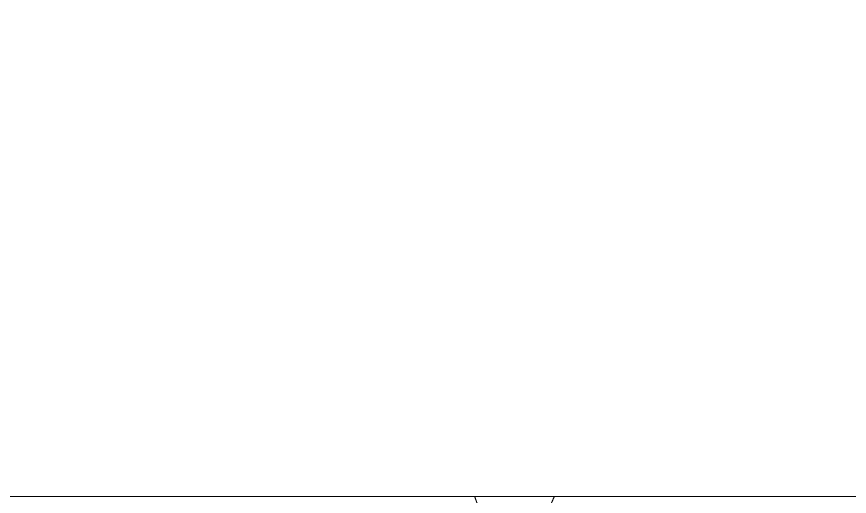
# Model space of a CAD drawing. Header units: centimetres. Extents: x -11896 to 2794, y -437 to 1921.
# Drawn here: x -11050.57 to -11009.77, y 441.76 to 465.28 of the extents above; entities that cross this region are included whole.
import ezdxf

# ---------------------------------------------------------------- set-up
doc = ezdxf.new("R2010")
doc.units = ezdxf.units.CM
doc.layers.add('M-EQPM', color=7, linetype='Continuous', lineweight=9)

# ---------------------------------------------------------------- blocks, each defined once
blk = doc.blocks.new('EQ-01-001 - EQ-01-001_dwg_selkaeva-1505011-Sección 2-1')
at = {"layer": 'M-EQPM', "color": 253, "true_color": 0x999999}
for p, q in [((-11025.948, 467.935), (-11026.654, 467.537)), ((-11024.908, 466.96), (-11025.948, 467.935)), ((-11026.654, 467.537), (-11026.948, 466.96))]:
    blk.add_line(p, q, dxfattribs=at)
at = {"layer": 'M-EQPM', "color": 251, "true_color": 0x666666, "flags": 128}
blk.add_lwpolyline([(-11026.948, 466.96), (-11026.654, 467.537), (-11025.948, 467.935), (-11024.908, 466.96)], dxfattribs=at)
blk = doc.blocks.new('EQ-01-001 - EQ-01-001_dwg_rintaeva-1505012-Sección 2-1')
at = {"layer": 'M-EQPM', "color": 253, "true_color": 0x999999}
for p, q in [((-11027.945, 441.224), (-11028.13, 441.76)), ((-11024.231, 441.76), (-11024.453, 441.258)), ((-11027.376, 439.577), (-11027.945, 441.224)), ((-11024.453, 441.258), (-11025.29, 439.874)), ((-11025.29, 439.874), (-11026.347, 438.868)), ((-11027.376, 439.577), (-11027.376, 439.317)), ((-11026.792, 438.868), (-11027.376, 439.317)), ((-11026.347, 438.868), (-11026.792, 438.868))]:
    blk.add_line(p, q, dxfattribs=at)
at = {"layer": 'M-EQPM', "color": 251, "true_color": 0x666666, "flags": 128}
blk.add_lwpolyline([(-11028.13, 441.76), (-11027.945, 441.224), (-11027.376, 439.577), (-11027.376, 439.317), (-11026.792, 438.868), (-11026.347, 438.868), (-11025.29, 439.874), (-11024.453, 441.258), (-11024.231, 441.76)], dxfattribs=at)
blk = doc.blocks.new('EQ-01-001 - EQ-01-001_dwg_rintaeva-1505013-Sección 2-1')
at = {"layer": 'M-EQPM', "color": 253, "true_color": 0x999999}
for p, q in [((-11027.946, 441.224), (-11028.135, 441.76)), ((-11024.224, 441.76), (-11024.453, 441.253))]:
    blk.add_line(p, q, dxfattribs=at)
at = {"layer": 'M-EQPM', "color": 251, "true_color": 0x666666}
for p, q in [((-11028.135, 441.76), (-11027.946, 441.224)), ((-11024.453, 441.253), (-11024.224, 441.76))]:
    blk.add_line(p, q, dxfattribs=at)
blk = doc.blocks.new('EQ-01-001 - EQ-01-001_dwg_lohi-all-1505015-Sección 2-1')
for name in ['EQ-01-001 - EQ-01-001_dwg_selkaeva-1505011-Sección 2-1', 'EQ-01-001 - EQ-01-001_dwg_rintaeva-1505013-Sección 2-1', 'EQ-01-001 - EQ-01-001_dwg_rintaeva-1505012-Sección 2-1']:
    blk.add_blockref(name, (0, 0))
blk = doc.blocks.new('EQ-01-001 - EQ-01-001_dwg_lohi-3D-orig-1505016-Sección 2-1')
blk.add_blockref('EQ-01-001 - EQ-01-001_dwg_lohi-all-1505015-Sección 2-1', (0, 0))
blk = doc.blocks.new('EQ-01-001 - EQ-01-001_dwg_Agrupar_799-1505101-Sección 2-1')
at = {"layer": 'M-EQPM', "color": 253, "true_color": 0x999999, "flags": 128}
for points in [[(-10990.321, 466.96), (-11085.401, 466.96), (-11085.401, 441.76), (-10990.321, 441.76)], [(-10990.321, 441.76), (-11085.401, 441.76), (-11180.481, 441.76)]]:
    blk.add_lwpolyline(points, dxfattribs=at)
blk = doc.blocks.new('EQ-01-001 - EQ-01-001_dwg_Agrupar_781-1505150-Sección 2-1')
for name in ['EQ-01-001 - EQ-01-001_dwg_lohi-3D-orig-1505016-Sección 2-1', 'EQ-01-001 - EQ-01-001_dwg_Agrupar_799-1505101-Sección 2-1']:
    blk.add_blockref(name, (0, 0))
blk = doc.blocks.new('EQ-01-001 - EQ-01-001_dwg-1504998-Sección 2-1')
blk.add_blockref('EQ-01-001 - EQ-01-001_dwg_Agrupar_781-1505150-Sección 2-1', (0, 0))
blk = doc.blocks.new('EQ-01-001 - EQ-01-001-1479796-Sección 2-1')
blk.add_blockref('EQ-01-001 - EQ-01-001_dwg-1504998-Sección 2-1', (0, 0))
blk = doc.blocks.new('PQ_RVR_MEP-01_ZZ_ZZ_MO_T_A_rvt-1-Sección 2-1')
at = {"layer": 'M-EQPM', "lineweight": 9}
blk.add_blockref('EQ-01-001 - EQ-01-001-1479796-Sección 2-1', (0, 0), dxfattribs=at)

msp = doc.modelspace()

# ---------------------------------------------------------------- block references
at = {"lineweight": 5}
msp.add_blockref('PQ_RVR_MEP-01_ZZ_ZZ_MO_T_A_rvt-1-Sección 2-1', (0, 0), dxfattribs=at)

doc.saveas('drawing.dxf')
